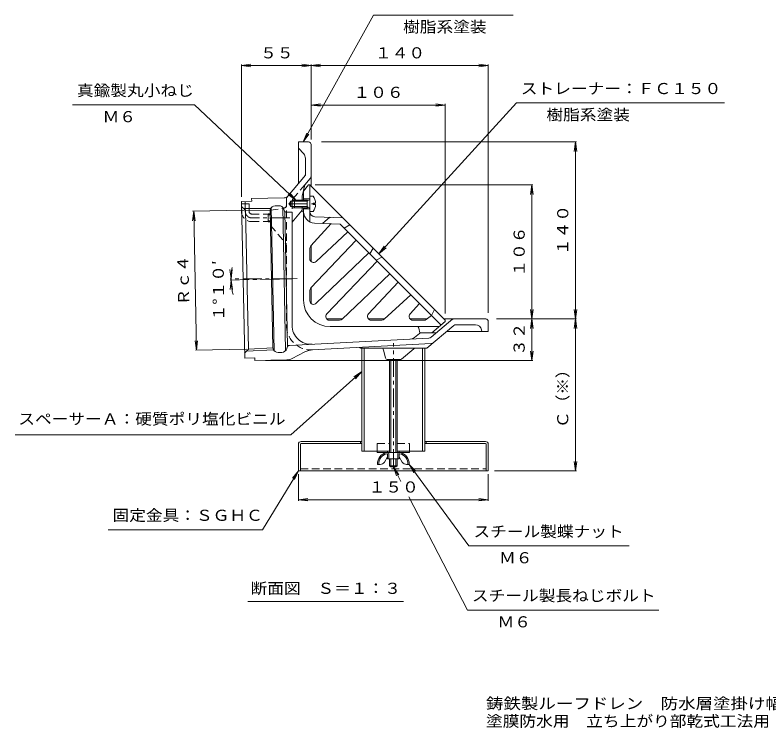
# Model space of a CAD drawing. Units: millimetres, scale not verified. Extents: x -523 to 742, y -591 to 480.
# Drawn here: x -523 to 73, y -591 to -27 of the extents above; entities that cross this region are included whole.
import ezdxf
from ezdxf.enums import TextEntityAlignment as Align

# ---------------------------------------------------------------- set-up
doc = ezdxf.new("R2010")
doc.units = ezdxf.units.MM
doc.header["$LTSCALE"] = 3
doc.linetypes.add('CHAIN1', pattern=[8, 5, -1, 1, -1])
doc.linetypes.add('DASHED2', pattern=[3, 2, -1])
for name, color, linetype, lineweight in [('0-0', 3, 'Continuous', 18), ('0-2', 6, 'Continuous', 18), ('0-3', 4, 'Continuous', 18), ('0-5', 3, 'Continuous', 18), ('0-6', 6, 'Continuous', 18), ('0-A', 2, 'Continuous', 18), ('0-F', 7, 'Continuous', 18)]:
    doc.layers.add(name, color=color, linetype=linetype, lineweight=lineweight)
doc.layers.add('F-4', color=2, linetype='Continuous')
doc.styles.add('ＭＳ ゴシック', font='')
doc.styles.get('ＭＳ ゴシック').set_extended_font_data('MS Gothic')

msp = doc.modelspace()

# ---------------------------------------------------------------- linework, layer by layer
at = {"layer": '0-0'}
for p, q in [((-298.747, -127.456), (-298.747, -160.372)), ((-290.747, -127.456), (-298.747, -127.456)), ((-288.747, -129.456), (-288.747, -162.456)), ((-294.591, -136.913), (-298.747, -132.456)), ((-293.247, -140.323), (-293.247, -153.818)), ((-307.108, -170.336), (-293.247, -153.818)), ((-293.741, -161.407), (-289.449, -156.292)), ((-295.747, -170.456), (-293.741, -161.407)), ((-310.091, -171.764), (-335.749, -172.287)), ((-335.749, -172.287), (-335.708, -174.286)), ((-295.747, -174.326), (-295.747, -170.456)), ((-343.707, -174.449), (-335.708, -174.286)), ((-340.563, -181.465), (-343.624, -178.526)), ((-314.156, -177.868), (-317.179, -177.93)), ((-304.747, -174.326), (-305.977, -176.456)), ((-304.747, -178.586), (-305.977, -176.456)), ((-304.747, -174.326), (-304.747, -178.586)), ((-301.747, -174.326), (-304.747, -174.326)), ((-301.747, -178.586), (-304.747, -178.586)), ((-303.747, -173.456), (-295.747, -173.456)), ((-303.747, -179.456), (-303.747, -173.456)), ((-295.747, -181.456), (-295.747, -178.586)), ((-342.121, -179.969), (-320.705, -180.202)), ((-340.563, -181.465), (-321.167, -181.676)), ((-340.563, -181.465), (-338.326, -291.326)), ((-320.965, -180.909), (-321.167, -181.676)), ((-321.167, -181.676), (-318.955, -290.326)), ((-317.861, -292.594), (-320.167, -179.365)), ((-308.862, -292.468), (-311.171, -179.117)), ((-309.953, -181.598), (-310.274, -180.62)), ((-307.33, -289.108), (-309.504, -182.35)), ((-308.012, -182.974), (-303.747, -182.887)), ((-303.747, -179.456), (-295.747, -179.456)), ((-295.747, -181.456), (-303.747, -190.99)), ((-303.747, -182.887), (-303.747, -272.467)), ((-288.747, -209.383), (-288.747, -222.05)), ((-288.747, -242.654), (-288.747, -255.116)), ((-263.945, -267.456), (-276.408, -267.456)), ((-230.674, -267.456), (-243.342, -267.456)), ((-197.22, -267.456), (-210.415, -267.456)), ((-193.856, -281.812), (-176.747, -267.456)), ((-150.747, -267.456), (-183.747, -267.456)), ((-175.946, -272.658), (-197.157, -290.456)), ((-174.017, -271.956), (-158.92, -271.956)), ((-148.747, -269.456), (-148.747, -277.456)), ((-203.165, -278.807), (-207.112, -282.118)), ((-190.402, -278.456), (-202.201, -278.456)), ((-148.747, -277.456), (-181.664, -277.456)), ((-154.001, -276.061), (-153.747, -277.456)), ((-195.624, -282.509), (-305.913, -288.406)), ((-338.326, -291.326), (-341.264, -294.387)), ((-339.821, -292.884), (-318.433, -291.779)), ((-338.326, -291.326), (-318.955, -290.326)), ((-318.955, -290.326), (-318.721, -291.084)), ((-307.731, -289.861), (-308.032, -290.929)), ((-287.589, -291.933), (-193.818, -286.919)), ((-217.329, -299.105), (-207.579, -290.924)), ((-311.801, -293.845), (-314.817, -293.906)), ((-293.568, -293.531), (-303.712, -298.671)), ((-230.008, -298.281), (-231.399, -292.022)), ((-333.184, -298.26), (-333.143, -300.26)), ((-308.028, -299.749), (-333.143, -300.26)), ((-228.544, -299.456), (-218.293, -299.456))]:
    msp.add_line(p, q, dxfattribs=at)
at = {"layer": '0-0', "linetype": 'DASHED2'}
for p, q in [((-303.045, -172.495), (-293.741, -161.407)), ((-308.247, -172.786), (-308.247, -272.467)), ((-303.747, -174.424), (-303.747, -182.887)), ((-320.747, -181.456), (-309.931, -179.725)), ((-320.747, -193.456), (-320.747, -181.456)), ((-320.747, -193.456), (-308.247, -208.352))]:
    msp.add_line(p, q, dxfattribs=at)
at = {"layer": '0-0', "linetype": 'CHAIN1'}
for p, q in [((-306.491, -176.456), (-282.779, -176.456)), ((-305.602, -187.456), (-335.764, -187.456)), ((-303.747, -235.648), (-352.785, -235.648)), ((-352.711, -236.645), (-299.833, -235.568)), ((-223.747, -385.305), (-223.747, -286.651))]:
    msp.add_line(p, q, dxfattribs=at)
at = {"layer": '0-0'}
for points in [[(-343.707, -174.449), (-341.182, -298.423), (-333.184, -298.26)], [(-250.747, -289.963), (-249.747, -290.456), (-197.157, -290.456)]]:
    msp.add_lwpolyline(points, dxfattribs=at)
for centre, radius, start, end in [((-290.747, -129.456), 2, 0, 90), ((-298.247, -140.323), 5, 0, 43), ((-296.247, -152.726), 3, 319.99997, 0), ((-291.747, -154.364), 3, 319.99997, 360), ((-310.172, -167.765), 4, 271.16667, 319.99997), ((-317.097, -181.929), 4, 91.16649, 165.22168), ((-314.074, -181.868), 4, 18.17813, 91.16656), ((-308.052, -180.974), 2, 198.17813, 271.16666), ((-175.655, -270.456), 3, 90, 130.00003), ((-150.747, -269.456), 2, 0, 90), ((-288.747, -272.467), 15, 180, 273.06046), ((-174.017, -274.956), 3, 90, 130.00003), ((-158.92, -276.956), 5, 10.3027, 90), ((-202.201, -279.956), 1.5, 90, 130), ((-190.402, -276.956), 1.5, 270, 310.00003), ((-210.326, -278.288), 5, 273.06046, 310), ((-195.784, -279.513), 3, 273.06046, 310.00003), ((-314.898, -289.907), 4, 197.11205, 271.16684), ((-311.882, -289.845), 4, 271.16668, 344.2793), ((-305.806, -290.403), 2, 93.06046, 164.2793), ((-233.352, -292.456), 2, 12.52881, 90), ((-206.293, -292.456), 2, 90, 130), ((-194.032, -283.917), 3, 274.07311, 310.00003), ((-286.788, -306.911), 15, 93.06046, 116.87197), ((-308.232, -289.751), 10, 271.16667, 296.87197), ((-228.544, -297.956), 1.5, 192.52881, 270), ((-218.293, -297.956), 1.5, 270, 310)]:
    msp.add_arc(centre, radius, start, end, dxfattribs=at)
at = {"layer": '0-0', "linetype": 'DASHED2'}
for centre, radius, start, end in [((-305.247, -172.786), 3, 139.99997, 180), ((-300.747, -174.424), 3, 139.99997, 180), ((-310.247, -177.75), 2, 279.0903, 0), ((-288.747, -272.467), 19.5, 180, 273.06046)]:
    msp.add_arc(centre, radius, start, end, dxfattribs=at)
at = {"layer": '0-2'}
for p, q in [((-294.819, -166.267), (-290.747, -161.456)), ((-294.747, -173.456), (-294.747, -166.183)), ((-290.747, -161.456), (-289.747, -161.456)), ((-289.747, -161.456), (-182.747, -268.456)), ((-289.747, -190.669), (-289.747, -161.456)), ((-294.747, -172.456), (-289.747, -172.456)), ((-295.953, -182.215), (-296.322, -182.141)), ((-294.747, -179.456), (-294.747, -252.536)), ((-294.747, -180.456), (-289.747, -180.456)), ((-285.901, -186.604), (-263.747, -187.456)), ((-279.747, -191.844), (-274.045, -187.06)), ((-272.88, -192.08), (-288.958, -209.613)), ((-258.09, -193.113), (-262.687, -195.587)), ((-259.697, -198.577), (-284.696, -222.003)), ((-288.922, -242.839), (-253.126, -205.147)), ((-289.747, -219.814), (-289.747, -211.64)), ((-239.783, -211.42), (-242.258, -216.016)), ((-243.043, -215.231), (-284.666, -255.054)), ((-237.308, -220.966), (-232.712, -218.491)), ((-236.523, -221.751), (-276.346, -263.375)), ((-264.13, -267.631), (-226.439, -231.835)), ((-219.869, -238.405), (-243.295, -263.404)), ((-289.747, -252.456), (-289.747, -244.905)), ((-209.884, -248.39), (-230.904, -267.667)), ((-210.435, -263.479), (-203.133, -255.141)), ((-191.232, -259.97), (-193.707, -264.567)), ((-197.724, -267.841), (-193.589, -264.685)), ((-273.747, -268.456), (-266.196, -268.456)), ((-187.474, -273.456), (-273.747, -273.456)), ((-241.105, -268.456), (-232.932, -268.456)), ((-208.178, -268.456), (-199.544, -268.456)), ((-193.383, -278.456), (-182.747, -269.456)), ((-182.747, -269.456), (-182.747, -268.456)), ((-203.506, -274.662), (-202.747, -278.456)), ((-202.747, -278.456), (-193.383, -278.456))]:
    msp.add_line(p, q, dxfattribs=at)
msp.add_lwpolyline([(-286.093, -191.6), (-265.897, -192.377), (-186.036, -272.238)], dxfattribs=at)
for centre, radius, start, end in [((-296.247, -183.685), 1.5, 0, 78.6897), ((-285.747, -182.607), 9, 180, 267.79758), ((-285.747, -182.607), 4, 180, 267.79758), ((-273.525, -188.581), 1.5, 87.79736, 130), ((-286.747, -211.64), 3, 137.47789, 180.00017), ((-286.747, -219.814), 3, 180.00034, 313.13882), ((-286.747, -244.905), 3, 136.47731, 180.00017), ((-273.747, -252.456), 21, 180.21879, 270), ((-273.747, -252.456), 16, 180, 181.89961), ((-286.74, -252.887), 3, 181.89812, 313.73378), ((-274.178, -265.449), 3, 136.26622, 268.10188), ((-266.196, -265.456), 3, 269.99983, 313.52269), ((-241.105, -265.456), 3, 136.86118, 269.99966), ((-232.932, -265.456), 3, 269.99983, 312.52211), ((-208.178, -265.456), 3, 138.78688, 270), ((-199.544, -265.456), 3, 270, 307.34552), ((-273.747, -252.456), 16, 268.10173, 270), ((-204.977, -274.956), 1.5, 19.47171, 90)]:
    msp.add_arc(centre, radius, start, end, dxfattribs=at)
at = {"layer": '0-3', "linetype": 'DASHED2'}
for p, q in [((-236.497, -365.956), (-226.747, -365.956)), ((-236.497, -365.956), (-236.497, -371.956)), ((-220.747, -365.956), (-210.997, -365.956)), ((-210.997, -365.956), (-210.997, -371.956))]:
    msp.add_line(p, q, dxfattribs=at)
at = {"layer": '0-3'}
for p, q in [((-236.497, -371.956), (-236.497, -372.955)), ((-236.497, -372.955), (-210.997, -372.955)), ((-228.247, -371.956), (-228.247, -372.955)), ((-219.247, -371.956), (-219.247, -372.955)), ((-210.997, -371.956), (-210.997, -372.955))]:
    msp.add_line(p, q, dxfattribs=at)
at = {"layer": '0-5', "linetype": 'DASHED2'}
for p, q in [((-343.747, -182.456), (-343.747, -176.456)), ((-337.747, -176.456), (-343.747, -176.456)), ((-337.747, -182.456), (-337.747, -176.456)), ((-335.747, -184.455), (-322.747, -184.455)), ((-322.747, -184.28), (-322.747, -190.63)), ((-322.747, -184.28), (-320.747, -184.28)), ((-335.747, -190.455), (-322.747, -190.455)), ((-322.747, -185.096), (-320.747, -185.096)), ((-322.747, -189.815), (-320.747, -189.815)), ((-322.747, -190.63), (-320.747, -190.63)), ((-297.147, -385.855), (-150.347, -385.855))]:
    msp.add_line(p, q, dxfattribs=at)
at = {"layer": '0-5', "linetype": 'CHAIN1'}
msp.add_line((-340.747, -182.456), (-340.747, -175.067), dxfattribs=at)
at = {"layer": '0-5'}
for p, q in [((-298.747, -366.456), (-298.747, -387.456)), ((-297.147, -366.456), (-297.147, -387.456)), ((-296.647, -364.356), (-248.747, -364.356)), ((-296.647, -365.956), (-248.747, -365.956)), ((-249.747, -364.356), (-249.747, -365.956)), ((-198.747, -364.356), (-150.847, -364.356)), ((-198.747, -365.956), (-150.847, -365.956)), ((-197.747, -364.356), (-197.747, -365.956)), ((-150.347, -366.456), (-150.347, -387.456)), ((-148.747, -366.456), (-148.747, -387.456)), ((-298.747, -387.456), (-148.747, -387.456))]:
    msp.add_line(p, q, dxfattribs=at)
at = {"layer": '0-5', "linetype": 'DASHED2'}
for radius in [8, 2]:
    msp.add_arc((-335.747, -182.456), radius, 180, 270, dxfattribs=at)
at = {"layer": '0-5', "linetype": 'CHAIN1'}
msp.add_arc((-335.747, -182.456), 5, 180, 269.81409, dxfattribs=at)
at = {"layer": '0-5'}
for centre, radius, start, end in [((-296.647, -366.456), 2.1, 90, 180), ((-296.647, -366.456), 0.5, 90, 180), ((-150.847, -366.456), 2.1, 0, 90), ((-150.847, -366.456), 0.5, 0, 90)]:
    msp.add_arc(centre, radius, start, end, dxfattribs=at)
at = {"layer": '0-6'}
for p, q in [((-248.747, -371.956), (-248.747, -290.456)), ((-246.747, -371.956), (-246.747, -290.456)), ((-200.747, -290.456), (-200.747, -371.956)), ((-198.747, -290.456), (-198.747, -371.956)), ((-248.747, -371.956), (-226.747, -371.956)), ((-220.747, -371.956), (-198.747, -371.956))]:
    msp.add_line(p, q, dxfattribs=at)
at = {"layer": '0-A'}
for p, q in [((-287.147, -170.456), (-289.747, -170.456)), ((-289.747, -170.456), (-289.747, -182.456)), ((-301.747, -173.456), (-301.747, -179.456)), ((-291.747, -173.456), (-301.747, -173.456)), ((-291.747, -174.326), (-301.747, -174.326)), ((-291.747, -178.586), (-301.747, -178.586)), ((-291.747, -174.326), (-289.875, -173.274)), ((-291.747, -173.456), (-290.983, -173.897)), ((-291.747, -173.456), (-291.747, -179.456)), ((-291.747, -178.586), (-289.875, -179.638)), ((-287.147, -176.935), (-287.147, -175.977)), ((-285.159, -175.977), (-287.147, -175.977)), ((-285.159, -176.935), (-287.147, -176.935)), ((-291.747, -179.456), (-301.747, -179.456)), ((-291.747, -179.456), (-290.983, -179.015)), ((-287.147, -182.456), (-289.747, -182.456)), ((-226.747, -299.456), (-226.747, -372.955)), ((-225.747, -299.456), (-225.747, -372.955)), ((-221.747, -299.456), (-221.747, -372.955)), ((-220.747, -299.456), (-220.747, -372.955)), ((-228.447, -373.955), (-228.932, -373.955)), ((-228.247, -377.955), (-228.247, -374.155)), ((-227.247, -374.155), (-227.247, -377.955)), ((-220.247, -374.155), (-220.247, -377.955)), ((-219.247, -377.955), (-219.247, -374.155)), ((-219.047, -373.955), (-218.562, -373.955)), ((-230.851, -380.588), (-228.247, -376.455)), ((-228.247, -377.955), (-219.247, -377.955)), ((-226.747, -377.956), (-226.747, -383.456)), ((-225.747, -377.956), (-225.747, -384.456)), ((-221.747, -377.956), (-221.747, -384.456)), ((-220.747, -377.956), (-220.747, -383.456)), ((-216.643, -380.588), (-219.247, -376.455)), ((-234.235, -382.455), (-236.247, -382.455)), ((-226.747, -383.456), (-220.747, -383.456)), ((-213.259, -382.455), (-211.247, -382.455))]:
    msp.add_line(p, q, dxfattribs=at)
msp.add_lwpolyline([(-226.747, -383.456), (-225.747, -384.456), (-221.747, -384.456), (-220.747, -383.456)], dxfattribs=at)
for centre, radius, start, end in [((-295.147, -176.456), 10, 2.74562, 36.86987), ((-289.997, -173.056), 0.25, 299.32918, 0), ((-295.147, -176.456), 10, 323.13013, 357.25438), ((-289.997, -179.856), 0.25, 0, 60.67082), ((-227.011, -381.977), 9.248, 102.71823, 182.96507), ((-227.011, -381.977), 8.248, 103.47058, 182.96507), ((-228.447, -374.155), 1.2, 0, 90), ((-228.447, -374.155), 0.2, 0, 90), ((-219.047, -374.155), 1.2, 90, 180), ((-219.047, -374.155), 0.2, 90, 180), ((-220.483, -381.977), 8.248, 357.03493, 76.52942), ((-220.483, -381.977), 9.248, 357.03493, 77.28177), ((-234.235, -378.455), 4, 270, 327.78351), ((-213.259, -378.455), 4, 212.21649, 270)]:
    msp.add_arc(centre, radius, start, end, dxfattribs=at)
at = {"layer": '0-F'}
for p, q in [((-239.388, -27.138), (-294.897, -127.456)), ((-239.388, -27.138), (-128.991, -27.138)), ((-343.707, -67.03), (-336.271, -66.051)), ((-343.707, -66.13), (-343.707, -170.769)), ((-343.707, -67.03), (-288.747, -67.03)), ((-343.707, -67.03), (-336.271, -68.009)), ((-288.747, -67.03), (-296.183, -66.051)), ((-288.747, -67.03), (-296.183, -68.009)), ((-288.747, -67.03), (-281.311, -66.051)), ((-288.747, -66.13), (-288.747, -125.531)), ((-288.747, -67.03), (-148.747, -67.03)), ((-288.747, -67.03), (-281.311, -68.009)), ((-148.747, -67.03), (-156.183, -66.051)), ((-148.747, -67.03), (-156.183, -68.009)), ((-148.747, -66.13), (-148.747, -262.624)), ((-288.747, -98.262), (-281.311, -97.283)), ((-288.747, -98.262), (-182.747, -98.262)), ((-288.747, -98.262), (-281.311, -99.241)), ((-182.747, -98.262), (-190.183, -97.283)), ((-182.747, -98.262), (-190.183, -99.241)), ((-182.747, -97.362), (-182.747, -263.146)), ((-126.534, -96.645), (38.073, -96.645)), ((-294.897, -127.456), (-292.153, -120.475)), ((-294.897, -127.456), (-290.44, -121.423)), ((-78.94, -127.456), (-280.435, -127.456)), ((-79.84, -127.456), (-80.819, -134.891)), ((-79.84, -267.456), (-79.84, -127.456)), ((-79.84, -127.456), (-78.861, -134.891)), ((-113.386, -161.456), (-285.654, -161.456)), ((-114.286, -161.456), (-115.264, -168.892)), ((-114.286, -267.456), (-114.286, -161.456)), ((-114.286, -161.456), (-113.307, -168.892)), ((-300.733, -173.456), (-305.484, -167.652)), ((-382.44, -182.317), (-341.745, -181.489)), ((-381.54, -182.299), (-382.367, -189.753)), ((-379.302, -292.161), (-381.54, -182.299)), ((-381.54, -182.299), (-380.41, -189.714)), ((-235.262, -215.941), (-230.977, -209.786)), ((-351.99, -235.648), (-352.969, -228.212)), ((-351.99, -235.648), (-351.011, -228.212)), ((-351.98, -236.689), (-352.807, -244.143)), ((-351.98, -236.689), (-350.849, -244.103)), ((-114.286, -267.456), (-115.264, -260.02)), ((-114.286, -267.456), (-113.307, -260.02)), ((-79.84, -267.456), (-80.819, -260.02)), ((-79.84, -267.456), (-78.861, -260.02)), ((-78.94, -267.456), (-142.32, -267.456)), ((-114.286, -267.456), (-115.264, -274.892)), ((-114.286, -300.26), (-114.286, -267.456)), ((-114.286, -267.456), (-113.307, -274.892)), ((-79.84, -267.456), (-80.819, -274.892)), ((-79.84, -387.456), (-79.84, -267.456)), ((-79.84, -267.456), (-78.861, -274.892)), ((-379.302, -292.161), (-380.433, -284.747)), ((-379.302, -292.161), (-378.475, -284.707)), ((-380.202, -292.179), (-339.508, -291.35)), ((-114.286, -300.26), (-115.264, -292.824)), ((-114.286, -300.26), (-113.307, -292.824)), ((-113.386, -300.26), (-324.797, -300.26)), ((-304.849, -359.027), (-248.747, -309.01)), ((-248.747, -309.01), (-254.949, -313.227)), ((-248.747, -309.01), (-253.646, -314.689)), ((-522.675, -359.027), (-304.849, -359.027)), ((-79.84, -387.456), (-80.819, -380.02)), ((-79.84, -387.456), (-78.861, -380.02)), ((-223.747, -384.456), (-219.46, -390.61)), ((-223.747, -384.456), (-221.199, -391.51)), ((-217.823, -395.904), (-223.747, -384.456)), ((-211.247, -382.455), (-207.639, -389.03)), ((-298.747, -387.456), (-303.455, -393.294)), ((-298.747, -411.243), (-298.747, -390.174)), ((-148.747, -411.243), (-148.747, -390.174)), ((-78.94, -387.456), (-143.698, -387.456)), ((-298.747, -410.343), (-291.311, -409.364)), ((-298.747, -410.343), (-291.311, -411.322)), ((-298.747, -410.343), (-148.747, -410.343)), ((-165.19, -497.621), (-211.553, -408.021)), ((-148.747, -410.343), (-156.183, -409.364)), ((-148.747, -410.343), (-156.183, -411.322)), ((-449.198, -434.09), (-327.195, -434.09)), ((-163.968, -446.919), (-37.474, -446.919)), ((-338.711, -490.751), (-215.621, -490.751)), ((-165.19, -497.621), (-13.967, -497.621))]:
    msp.add_line(p, q, dxfattribs=at)
for points in [[(-477.299, -98.159), (-380.922, -98.159), (-300.733, -173.456), (-306.824, -169.079)], [(-126.534, -96.645), (-235.262, -215.941), (-229.53, -211.105)], [(-163.968, -446.919), (-211.247, -382.455), (-206.06, -387.873)], [(-327.195, -434.09), (-298.747, -387.456), (-301.784, -394.313)]]:
    msp.add_lwpolyline(points, dxfattribs=at)
msp.add_arc((-300.885, -235.648), 51.106, 169.81786, 194.15533, dxfattribs=at)

# ---------------------------------------------------------------- texts
at = {"layer": '0-F', "color": 2, "style": 'ＭＳ ゴシック', "width": 1.1}
for s, p in [('樹脂系塗装', (-216.018, -43.464)), ('５５', (-328.977, -64.03)), ('１４０', (-238.247, -64.03)), ('真鍮製丸小ねじ', (-473.792, -93.784)), ('ストレーナー：ＦＣ１５０', (-123.027, -92.27)), ('１０６', (-255.247, -95.262)), ('樹脂系塗装', (-102.777, -112.971)), ('Ｍ６', (-453.542, -114.485)), ('スペーサーＡ：硬質ポリ塩化ビニル', (-520.137, -353.525)), ('１５０', (-243.247, -407.343)), ('固定金具：ＳＧＨＣ', (-445.691, -429.716)), ('スチール製蝶ナット', (-160.461, -442.544)), ('Ｍ６', (-140.211, -463.245)), ('断面図\u3000Ｓ＝１：３', (-336.537, -487.448)), ('スチール製長ねじボルト', (-161.683, -493.246)), ('Ｍ６', (-141.433, -513.947))]:
    msp.add_text(s, height=8.798, dxfattribs=at).set_placement(p, align=Align.BOTTOM_LEFT)
for s, rotation, p in [('１４０', 90, (-82.84, -216.956)), ('１０６', 90, (-117.286, -233.956)), ('Ｒｃ４', 91.167, (-382.3, -256.624)), ('１°１０′', 90.583, (-354.651, -269.197)), ('３２', 90, (-117.286, -296.608)), ('Ｃ（※）', 90, (-82.84, -353.706))]:
    msp.add_text(s, height=8.798, rotation=rotation, dxfattribs=at).set_placement(p, align=Align.BOTTOM_LEFT)
at = {"layer": 'F-4', "style": 'ＭＳ ゴシック'}
for s, width, p in [('鋳鉄製ルーフドレン\u3000防水層塗掛け幅25mm\u3000デッキプレート打込型\u3000ねじ込み式', 1.15, (-150.507, -578.509)), ('塗膜防水用\u3000立ち上がり部乾式工法用\u3000ＷＤＴＸＴ－１００\u3000Ｃ＝指示', 1.1, (-150.507, -592.432))]:
    msp.add_text(s, height=8.798, dxfattribs=dict(at, width=width)).set_placement(p, align=Align.BOTTOM_LEFT)

doc.saveas('drawing.dxf')
